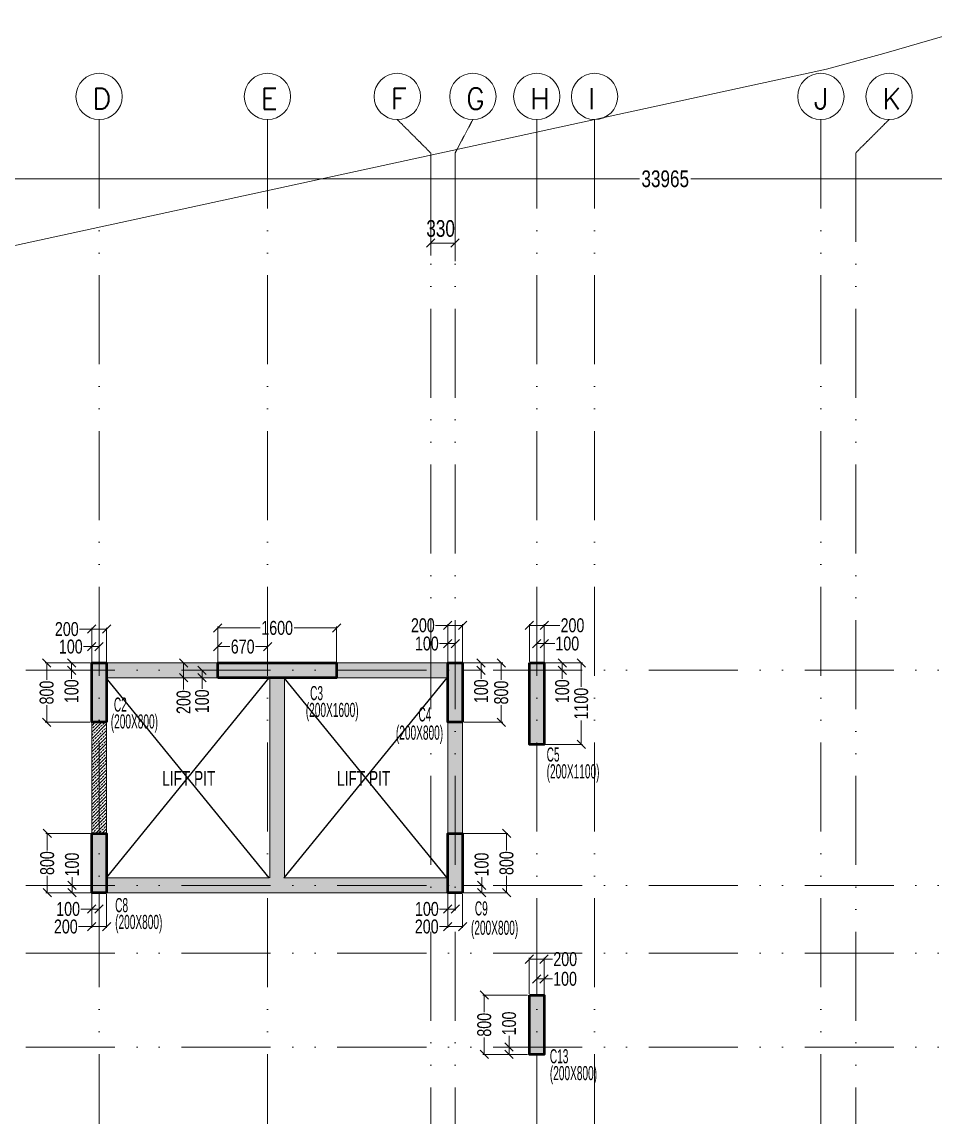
# Model space of a CAD drawing. Header units: millimetres. Extents: x 359 to 43503, y 1365 to 61403.
# Drawn here: x 9149 to 21459, y 43944 to 58712 of the extents above; entities that cross this region are included whole.
import ezdxf

# ---------------------------------------------------------------- set-up
doc = ezdxf.new("R2010")
doc.units = ezdxf.units.MM
doc.linetypes.add('ACAD_ISO04W100', pattern=[30, 24, -3, 0, -3])
doc.linetypes.add('ACAD_ISO12W100', pattern=[21, 12, -3, 0, -3, 0, -3])
for name, color, linetype, lineweight in [('-STR-RC WALL', 4, 'Continuous', 20), ('A-ANNO-DIMS', 8, 'Continuous', 15), ('A-ANNO-GRID-LINE', 9, 'ACAD_ISO04W100', 20), ('A-ANNO-GRID-TEXT', 2, 'Continuous', 15), ('A-CLMN', 5, 'Continuous', 50), ('A-CONC-PATT', 253, 'Continuous', 0), ('ESGridAnnotations', 181, 'Continuous', 20), ('S - COL HATCH', 9, 'Continuous', 5), ('S - GRID TXT', 4, 'Continuous', 13), ('S-COLS-IDEN', 4, 'Continuous', 9), ('STR-COL-DIM', 8, 'Continuous', 18)]:
    doc.layers.add(name, color=color, linetype=linetype, lineweight=lineweight)
doc.layers.add('TEXT', color=7, linetype='Continuous')
doc.styles.add('ROMANS', font='romans.shx')
doc.styles.add('SD', font='ARIALNB.TTF')
doc.styles.add('SOBHA', font='swisscl.ttf')
doc.styles.add('Swis721 LtCn BT', font='swisscl.ttf', dxfattribs={"width": 0.7, "height": 250})
doc.dimstyles.new('S-75', dxfattribs={"dimscale": 75, "dimtxt": 2.5, "dimasz": 1.5, "dimexe": 0.25, "dimexo": 0.25, "dimgap": 0.1, "dimtad": 0, "dimdec": 0, "dimzin": 0, "dimdsep": 46, "dimtxsty": 'SOBHA', "dimblk": 'OBLIQUE', "dimcen": 0.09, "dimclrd": 9, "dimclre": 9, "dimclrt": 6, "dimadec": 5, "dimazin": 0, "dimtfac": 1, "dimtdec": 0, "dimtmove": 0, "dimatfit": 3, "dimfxl": 0.18, "dimtolj": 1, "dimtzin": 0, "dimlwd": -1, "dimlwe": -1, "dimarcsym": 0})
pattern_1 = [(45, (400465.8, 1809793.997), (-44.1941738, 44.1941738), []), (45, (400509.926, 1809793.997), (-44.1941738, 44.1941738), [30, -12.5])]

# ---------------------------------------------------------------- blocks, each defined once
blk = doc.blocks.new('A$Ca94b9103')
at = {"layer": 'A-CONC-PATT'}
h = blk.add_hatch(color=256, dxfattribs=at)
h.dxf.hatch_style = 1
h.paths.add_polyline_path([(5870, 38986), (6070, 38986), (6070, 39786), (5870, 39786)])
h = blk.add_hatch(color=256, dxfattribs=at)
h.dxf.hatch_style = 1
h.paths.add_polyline_path([(7570, 39786), (7570, 39586), (9170, 39586), (9170, 39786)])
h = blk.add_hatch(color=256, dxfattribs=at)
h.dxf.hatch_style = 1
h.paths.add_polyline_path([(10670, 38986), (10870, 38986), (10870, 39786), (10670, 39786)])
h = blk.add_hatch(color=256, dxfattribs=at)
h.dxf.hatch_style = 1
h.paths.add_polyline_path([(11970, 39786), (11770, 39786), (11770, 38686), (11970, 38686)])
h = blk.add_hatch(color=256, dxfattribs=at)
h.dxf.hatch_style = 1
h.paths.add_polyline_path([(5870, 36686), (6070, 36686), (6070, 37486), (5870, 37486)])
h = blk.add_hatch(color=256, dxfattribs=at)
h.dxf.hatch_style = 1
h.paths.add_polyline_path([(10670, 36686), (10870, 36686), (10870, 37486), (10670, 37486)])
h = blk.add_hatch(color=256, dxfattribs=at)
h.dxf.hatch_style = 1
h.paths.add_polyline_path([(11970, 35306), (11770, 35306), (11770, 34506), (11970, 34506)])
at = {"layer": 'A-CLMN'}
for points, elevation in [([(6070, 38986), (5870, 38986), (5870, 39786), (6070, 39786)], 0), ([(7570, 39586), (7570, 39786), (9170, 39786), (9170, 39586)], -1), ([(10870, 38986), (10670, 38986), (10670, 39786), (10870, 39786)], -1), ([(11770, 39786), (11970, 39786), (11970, 38686), (11770, 38686)], 0), ([(6070, 36686), (5870, 36686), (5870, 37486), (6070, 37486)], 0), ([(10870, 36686), (10670, 36686), (10670, 37486), (10870, 37486)], 0), ([(11770, 35306), (11970, 35306), (11970, 34506), (11770, 34506)], -1)]:
    blk.add_lwpolyline(points, close=True, dxfattribs=dict(at, elevation=elevation))
blk = doc.blocks.new('_Oblique')
at = {"color": 0, "linetype": 'ByBlock', "lineweight": -2}
blk.add_line((-0.5, -0.5), (0.5, 0.5), dxfattribs=at)
blk = doc.blocks.new('*D422')
at = {"layer": 'Defpoints', "color": 0, "transparency": 16777216}
for p in [(31040, -1589818), (30710, -1590007, 0), (31040, -1590080, -1)]:
    blk.add_point(p, dxfattribs=at)
at = {"layer": 'STR-COL-DIM', "color": 9, "transparency": 16777216}
for p, q in [((30710, -1589988), (30710, -1589800)), ((30710, -1589818), (31040, -1589818)), ((31040, -1590061), (31040, -1589800))]:
    blk.add_line(p, q, dxfattribs=at)
at = {"layer": 'STR-COL-DIM', "color": 9, "transparency": 16777216, "xscale": 112.5, "yscale": 112.5, "zscale": 112.5, "rotation": 180}
blk.add_blockref('_Oblique', (30710, -1589818), dxfattribs=at)
at = {"layer": 'STR-COL-DIM', "color": 9, "transparency": 16777216, "xscale": 112.5, "yscale": 112.5, "zscale": 112.5}
blk.add_blockref('_Oblique', (31040, -1589818), dxfattribs=at)
at = {"layer": 'STR-COL-DIM', "color": 6, "transparency": 16777216, "insert": (30844, -1589623), "char_height": 225, "attachment_point": 5, "style": 'SOBHA'}
blk.add_mtext('\\A1;330', dxfattribs=at)
blk = doc.blocks.new('*D442')
at = {"layer": 'Defpoints', "color": 0, "transparency": 16777216}
for p in [(54435, -1588953), (20470, -1589618, 0), (54435, -1589618, 0)]:
    blk.add_point(p, dxfattribs=at)
at = {"layer": 'STR-COL-DIM', "color": 9, "transparency": 16777216}
for p, q in [((20470, -1589600), (20470, -1588934)), ((20470, -1588953), (33527, -1588953)), ((54435, -1588953), (34216, -1588953)), ((54435, -1589600), (54435, -1588934))]:
    blk.add_line(p, q, dxfattribs=at)
at = {"layer": 'STR-COL-DIM', "color": 9, "transparency": 16777216, "xscale": 112.5, "yscale": 112.5, "zscale": 112.5, "rotation": 180}
blk.add_blockref('_Oblique', (20470, -1588953), dxfattribs=at)
at = {"layer": 'STR-COL-DIM', "color": 9, "transparency": 16777216, "xscale": 112.5, "yscale": 112.5, "zscale": 112.5}
blk.add_blockref('_Oblique', (54435, -1588953), dxfattribs=at)
at = {"layer": 'STR-COL-DIM', "color": 6, "transparency": 16777216, "insert": (33872, -1588953), "char_height": 225, "attachment_point": 5, "style": 'SOBHA'}
blk.add_mtext('\\A1;33965', dxfattribs=at)
blk = doc.blocks.new('*D782')
at = {"layer": 'Defpoints', "color": 0, "transparency": 16777216}
for p in [(10290, 50524), (10090, 50069, 0), (10290, 50069, 0)]:
    blk.add_point(p, dxfattribs=at)
at = {"layer": 'STR-COL-DIM', "color": 9, "transparency": 16777216}
for p, q in [((10090, 50524), (9926, 50524)), ((10090, 50087), (10090, 50543)), ((10290, 50524), (10090, 50524)), ((10290, 50087), (10290, 50543))]:
    blk.add_line(p, q, dxfattribs=at)
at = {"layer": 'STR-COL-DIM', "color": 9, "transparency": 16777216, "xscale": 112.5, "yscale": 112.5, "zscale": 112.5, "rotation": 180}
blk.add_blockref('_Oblique', (10090, 50524), dxfattribs=at)
at = {"layer": 'STR-COL-DIM', "color": 9, "transparency": 16777216, "xscale": 112.5, "yscale": 112.5, "zscale": 112.5}
blk.add_blockref('_Oblique', (10290, 50524), dxfattribs=at)
at = {"layer": 'STR-COL-DIM', "color": 6, "transparency": 16777216, "insert": (9754, 50524), "char_height": 187.5, "attachment_point": 5, "style": 'SOBHA'}
blk.add_mtext('\\A1;200', dxfattribs=at)
blk = doc.blocks.new('*D783')
at = {"layer": 'Defpoints', "color": 0, "transparency": 16777216}
for p in [(10090, 50288), (10090, 50069, 0), (10190, 50069, 0)]:
    blk.add_point(p, dxfattribs=at)
at = {"layer": 'STR-COL-DIM', "color": 9, "transparency": 16777216}
for p, q in [((10090, 50288), (9977, 50288)), ((10090, 50087), (10090, 50306)), ((10190, 50288), (10090, 50288)), ((10190, 50087), (10190, 50306))]:
    blk.add_line(p, q, dxfattribs=at)
at = {"layer": 'STR-COL-DIM', "color": 9, "transparency": 16777216, "xscale": 112.5, "yscale": 112.5, "zscale": 112.5, "rotation": 180}
blk.add_blockref('_Oblique', (10090, 50288), dxfattribs=at)
at = {"layer": 'STR-COL-DIM', "color": 9, "transparency": 16777216, "xscale": 112.5, "yscale": 112.5, "zscale": 112.5}
blk.add_blockref('_Oblique', (10190, 50288), dxfattribs=at)
at = {"layer": 'STR-COL-DIM', "color": 6, "transparency": 16777216, "insert": (9808, 50288), "char_height": 187.5, "attachment_point": 5, "style": 'SOBHA'}
blk.add_mtext('\\A1;100', dxfattribs=at)
blk = doc.blocks.new('*D784')
at = {"layer": 'Defpoints', "color": 0, "transparency": 16777216}
for p in [(10083, 50069, 0), (9818, 49969), (10083, 49969, 0)]:
    blk.add_point(p, dxfattribs=at)
at = {"layer": 'STR-COL-DIM', "color": 9, "transparency": 16777216}
for p, q in [((10064, 50069), (9799, 50069)), ((9818, 50069), (9818, 49969)), ((10064, 49969), (9799, 49969)), ((9818, 49969), (9818, 49856))]:
    blk.add_line(p, q, dxfattribs=at)
at = {"layer": 'STR-COL-DIM', "color": 9, "transparency": 16777216, "xscale": 112.5, "yscale": 112.5, "zscale": 112.5}
for p, rotation in [((9818, 50069), 90), ((9818, 49969), 270)]:
    blk.add_blockref('_Oblique', p, dxfattribs=dict(at, rotation=rotation))
at = {"layer": 'STR-COL-DIM', "color": 6, "transparency": 16777216, "insert": (9818, 49687), "char_height": 187.5, "attachment_point": 5, "rotation": 90, "style": 'SOBHA'}
blk.add_mtext('\\A1;100', dxfattribs=at)
blk = doc.blocks.new('*D785')
at = {"layer": 'Defpoints', "color": 0, "transparency": 16777216}
for p in [(9483, 50069), (10090, 50069, 0), (10083, 49269, 0)]:
    blk.add_point(p, dxfattribs=at)
at = {"layer": 'STR-COL-DIM', "color": 9, "transparency": 16777216}
for p, q in [((10071, 50069), (9464, 50069)), ((9483, 50069), (9483, 49840)), ((9483, 49269), (9483, 49497)), ((10064, 49269), (9464, 49269))]:
    blk.add_line(p, q, dxfattribs=at)
at = {"layer": 'STR-COL-DIM', "color": 9, "transparency": 16777216, "xscale": 112.5, "yscale": 112.5, "zscale": 112.5}
for p, rotation in [((9483, 50069), 90), ((9483, 49269), 270)]:
    blk.add_blockref('_Oblique', p, dxfattribs=dict(at, rotation=rotation))
at = {"layer": 'STR-COL-DIM', "color": 6, "transparency": 16777216, "insert": (9483, 49669), "char_height": 187.5, "attachment_point": 5, "rotation": 90, "style": 'SOBHA'}
blk.add_mtext('\\A1;800', dxfattribs=at)
blk = doc.blocks.new('*D786')
at = {"layer": 'Defpoints', "color": 0, "transparency": 16777216}
for p in [(12460, 50288), (11790, 50069, 0), (12460, 50069, 1)]:
    blk.add_point(p, dxfattribs=at)
at = {"layer": 'STR-COL-DIM', "color": 9, "transparency": 16777216}
for p, q in [((11790, 50087), (11790, 50306)), ((11790, 50288), (11953, 50288)), ((12460, 50288), (12297, 50288)), ((12460, 50087), (12460, 50306))]:
    blk.add_line(p, q, dxfattribs=at)
at = {"layer": 'STR-COL-DIM', "color": 9, "transparency": 16777216, "xscale": 112.5, "yscale": 112.5, "zscale": 112.5, "rotation": 180}
blk.add_blockref('_Oblique', (11790, 50288), dxfattribs=at)
at = {"layer": 'STR-COL-DIM', "color": 9, "transparency": 16777216, "xscale": 112.5, "yscale": 112.5, "zscale": 112.5}
blk.add_blockref('_Oblique', (12460, 50288), dxfattribs=at)
at = {"layer": 'STR-COL-DIM', "color": 6, "transparency": 16777216, "insert": (12125, 50288), "char_height": 187.5, "attachment_point": 5, "style": 'SOBHA'}
blk.add_mtext('\\A1;670', dxfattribs=at)
blk = doc.blocks.new('*D787')
at = {"layer": 'Defpoints', "color": 0, "transparency": 16777216}
for p in [(13390, 50540), (11790, 50069, 0), (13390, 50069, 0)]:
    blk.add_point(p, dxfattribs=at)
at = {"layer": 'STR-COL-DIM', "color": 9, "transparency": 16777216}
for p, q in [((11790, 50087), (11790, 50559)), ((11790, 50540), (12362, 50540)), ((13390, 50540), (12818, 50540)), ((13390, 50087), (13390, 50559))]:
    blk.add_line(p, q, dxfattribs=at)
at = {"layer": 'STR-COL-DIM', "color": 9, "transparency": 16777216, "xscale": 112.5, "yscale": 112.5, "zscale": 112.5, "rotation": 180}
blk.add_blockref('_Oblique', (11790, 50540), dxfattribs=at)
at = {"layer": 'STR-COL-DIM', "color": 9, "transparency": 16777216, "xscale": 112.5, "yscale": 112.5, "zscale": 112.5}
blk.add_blockref('_Oblique', (13390, 50540), dxfattribs=at)
at = {"layer": 'STR-COL-DIM', "color": 6, "transparency": 16777216, "insert": (12590, 50540), "char_height": 187.5, "attachment_point": 5, "style": 'SOBHA'}
blk.add_mtext('\\A1;1600', dxfattribs=at)
blk = doc.blocks.new('*D788')
at = {"layer": 'Defpoints', "color": 0, "transparency": 16777216}
for p in [(11578, 49969), (11797, 49969, 0), (11790, 49869, 0)]:
    blk.add_point(p, dxfattribs=at)
at = {"layer": 'STR-COL-DIM', "color": 9, "transparency": 16777216}
for p, q in [((11778, 49969), (11560, 49969)), ((11578, 49969), (11578, 49869)), ((11771, 49869), (11560, 49869)), ((11578, 49869), (11578, 49720))]:
    blk.add_line(p, q, dxfattribs=at)
at = {"layer": 'STR-COL-DIM', "color": 9, "transparency": 16777216, "xscale": 112.5, "yscale": 112.5, "zscale": 112.5}
for p, rotation in [((11578, 49969), 90), ((11578, 49869), 270)]:
    blk.add_blockref('_Oblique', p, dxfattribs=dict(at, rotation=rotation))
at = {"layer": 'STR-COL-DIM', "color": 6, "transparency": 16777216, "insert": (11578, 49551), "char_height": 187.5, "attachment_point": 5, "rotation": 90, "style": 'SOBHA'}
blk.add_mtext('\\A1;100', dxfattribs=at)
blk = doc.blocks.new('*D789')
at = {"layer": 'Defpoints', "color": 0, "transparency": 16777216}
for p in [(11329, 50069), (11790, 50069, 0), (11790, 49869, 0)]:
    blk.add_point(p, dxfattribs=at)
at = {"layer": 'STR-COL-DIM', "color": 9, "transparency": 16777216}
for p, q in [((11771, 50069), (11310, 50069)), ((11329, 50069), (11329, 49869)), ((11771, 49869), (11310, 49869)), ((11329, 49869), (11329, 49712))]:
    blk.add_line(p, q, dxfattribs=at)
at = {"layer": 'STR-COL-DIM', "color": 9, "transparency": 16777216, "xscale": 112.5, "yscale": 112.5, "zscale": 112.5}
for p, rotation in [((11329, 50069), 90), ((11329, 49869), 270)]:
    blk.add_blockref('_Oblique', p, dxfattribs=dict(at, rotation=rotation))
at = {"layer": 'STR-COL-DIM', "color": 6, "transparency": 16777216, "insert": (11329, 49540), "char_height": 187.5, "attachment_point": 5, "rotation": 90, "style": 'SOBHA'}
blk.add_mtext('\\A1;200', dxfattribs=at)
blk = doc.blocks.new('*D790')
at = {"layer": 'Defpoints', "color": 0, "transparency": 16777216}
for p in [(14890, 50329), (14890, 50069, 0), (14990, 50069, 0)]:
    blk.add_point(p, dxfattribs=at)
at = {"layer": 'STR-COL-DIM', "color": 9, "transparency": 16777216}
for p, q in [((14890, 50329), (14777, 50329)), ((14890, 50087), (14890, 50348)), ((14990, 50329), (14890, 50329)), ((14990, 50087), (14990, 50348))]:
    blk.add_line(p, q, dxfattribs=at)
at = {"layer": 'STR-COL-DIM', "color": 9, "transparency": 16777216, "xscale": 112.5, "yscale": 112.5, "zscale": 112.5, "rotation": 180}
blk.add_blockref('_Oblique', (14890, 50329), dxfattribs=at)
at = {"layer": 'STR-COL-DIM', "color": 9, "transparency": 16777216, "xscale": 112.5, "yscale": 112.5, "zscale": 112.5}
blk.add_blockref('_Oblique', (14990, 50329), dxfattribs=at)
at = {"layer": 'STR-COL-DIM', "color": 6, "transparency": 16777216, "insert": (14608, 50329), "char_height": 187.5, "attachment_point": 5, "style": 'SOBHA'}
blk.add_mtext('\\A1;100', dxfattribs=at)
blk = doc.blocks.new('*D791')
at = {"layer": 'Defpoints', "color": 0, "transparency": 16777216}
for p in [(15090, 50575), (14890, 50069, 0), (15090, 50069, 0)]:
    blk.add_point(p, dxfattribs=at)
at = {"layer": 'STR-COL-DIM', "color": 9, "transparency": 16777216}
for p, q in [((14890, 50575), (14725, 50575)), ((14890, 50087), (14890, 50593)), ((15090, 50575), (14890, 50575)), ((15090, 50087), (15090, 50593))]:
    blk.add_line(p, q, dxfattribs=at)
at = {"layer": 'STR-COL-DIM', "color": 9, "transparency": 16777216, "xscale": 112.5, "yscale": 112.5, "zscale": 112.5, "rotation": 180}
blk.add_blockref('_Oblique', (14890, 50575), dxfattribs=at)
at = {"layer": 'STR-COL-DIM', "color": 9, "transparency": 16777216, "xscale": 112.5, "yscale": 112.5, "zscale": 112.5}
blk.add_blockref('_Oblique', (15090, 50575), dxfattribs=at)
at = {"layer": 'STR-COL-DIM', "color": 6, "transparency": 16777216, "insert": (14554, 50575), "char_height": 187.5, "attachment_point": 5, "style": 'SOBHA'}
blk.add_mtext('\\A1;200', dxfattribs=at)
blk = doc.blocks.new('*D792')
at = {"layer": 'Defpoints', "color": 0, "transparency": 16777216}
for p in [(15089, 50069), (15089, 49969, 0), (15340, 49969)]:
    blk.add_point(p, dxfattribs=at)
at = {"layer": 'STR-COL-DIM', "color": 9, "transparency": 16777216}
for p, q in [((15108, 50069), (15359, 50069)), ((15340, 50069), (15340, 49969)), ((15108, 49969), (15359, 49969)), ((15340, 49969), (15340, 49856))]:
    blk.add_line(p, q, dxfattribs=at)
at = {"layer": 'STR-COL-DIM', "color": 9, "transparency": 16777216, "xscale": 112.5, "yscale": 112.5, "zscale": 112.5}
for p, rotation in [((15340, 50069), 90), ((15340, 49969), 270)]:
    blk.add_blockref('_Oblique', p, dxfattribs=dict(at, rotation=rotation))
at = {"layer": 'STR-COL-DIM', "color": 6, "transparency": 16777216, "insert": (15340, 49687), "char_height": 187.5, "attachment_point": 5, "rotation": 90, "style": 'SOBHA'}
blk.add_mtext('\\A1;100', dxfattribs=at)
blk = doc.blocks.new('*D793')
at = {"layer": 'Defpoints', "color": 0, "transparency": 16777216}
for p in [(15089, 50069, 0), (15611, 50069), (15090, 49269, 0)]:
    blk.add_point(p, dxfattribs=at)
at = {"layer": 'STR-COL-DIM', "color": 9, "transparency": 16777216}
for p, q in [((15108, 50069), (15630, 50069)), ((15611, 50069), (15611, 49840)), ((15611, 49269), (15611, 49497)), ((15109, 49269), (15630, 49269))]:
    blk.add_line(p, q, dxfattribs=at)
at = {"layer": 'STR-COL-DIM', "color": 9, "transparency": 16777216, "xscale": 112.5, "yscale": 112.5, "zscale": 112.5}
for p, rotation in [((15611, 50069), 90), ((15611, 49269), 270)]:
    blk.add_blockref('_Oblique', p, dxfattribs=dict(at, rotation=rotation))
at = {"layer": 'STR-COL-DIM', "color": 6, "transparency": 16777216, "insert": (15611, 49669), "char_height": 187.5, "attachment_point": 5, "rotation": 90, "style": 'SOBHA'}
blk.add_mtext('\\A1;800', dxfattribs=at)
blk = doc.blocks.new('*D794')
at = {"layer": 'Defpoints', "color": 0, "transparency": 16777216}
for p in [(16190, 50329), (16090, 50092, 0), (16190, 50069, 0)]:
    blk.add_point(p, dxfattribs=at)
at = {"layer": 'STR-COL-DIM', "color": 9, "transparency": 16777216}
for p, q in [((16090, 50111), (16090, 50348)), ((16090, 50329), (16190, 50329)), ((16190, 50087), (16190, 50348)), ((16190, 50329), (16332, 50329))]:
    blk.add_line(p, q, dxfattribs=at)
at = {"layer": 'STR-COL-DIM', "color": 9, "transparency": 16777216, "xscale": 112.5, "yscale": 112.5, "zscale": 112.5, "rotation": 180}
blk.add_blockref('_Oblique', (16090, 50329), dxfattribs=at)
at = {"layer": 'STR-COL-DIM', "color": 9, "transparency": 16777216, "xscale": 112.5, "yscale": 112.5, "zscale": 112.5}
blk.add_blockref('_Oblique', (16190, 50329), dxfattribs=at)
at = {"layer": 'STR-COL-DIM', "color": 6, "transparency": 16777216, "insert": (16501, 50329), "char_height": 187.5, "attachment_point": 5, "style": 'SOBHA'}
blk.add_mtext('\\A1;100', dxfattribs=at)
blk = doc.blocks.new('*D795')
at = {"layer": 'Defpoints', "color": 0, "transparency": 16777216}
for p in [(16190, 50575), (15990, 50069, 0), (16190, 50069, 0)]:
    blk.add_point(p, dxfattribs=at)
at = {"layer": 'STR-COL-DIM', "color": 9, "transparency": 16777216}
for p, q in [((15990, 50087), (15990, 50593)), ((15990, 50575), (16190, 50575)), ((16190, 50087), (16190, 50593)), ((16190, 50575), (16400, 50575))]:
    blk.add_line(p, q, dxfattribs=at)
at = {"layer": 'STR-COL-DIM', "color": 9, "transparency": 16777216, "xscale": 112.5, "yscale": 112.5, "zscale": 112.5, "rotation": 180}
blk.add_blockref('_Oblique', (15990, 50575), dxfattribs=at)
at = {"layer": 'STR-COL-DIM', "color": 9, "transparency": 16777216, "xscale": 112.5, "yscale": 112.5, "zscale": 112.5}
blk.add_blockref('_Oblique', (16190, 50575), dxfattribs=at)
at = {"layer": 'STR-COL-DIM', "color": 6, "transparency": 16777216, "insert": (16571, 50575), "char_height": 187.5, "attachment_point": 5, "style": 'SOBHA'}
blk.add_mtext('\\A1;200', dxfattribs=at)
blk = doc.blocks.new('*D796')
at = {"layer": 'Defpoints', "color": 0, "transparency": 16777216}
for p in [(16182, 50069), (16182, 49969, 0), (16433, 49969)]:
    blk.add_point(p, dxfattribs=at)
at = {"layer": 'STR-COL-DIM', "color": 9, "transparency": 16777216}
for p, q in [((16201, 50069), (16452, 50069)), ((16433, 50069), (16433, 49969)), ((16201, 49969), (16452, 49969)), ((16433, 49969), (16433, 49856))]:
    blk.add_line(p, q, dxfattribs=at)
at = {"layer": 'STR-COL-DIM', "color": 9, "transparency": 16777216, "xscale": 112.5, "yscale": 112.5, "zscale": 112.5}
for p, rotation in [((16433, 50069), 90), ((16433, 49969), 270)]:
    blk.add_blockref('_Oblique', p, dxfattribs=dict(at, rotation=rotation))
at = {"layer": 'STR-COL-DIM', "color": 6, "transparency": 16777216, "insert": (16433, 49687), "char_height": 187.5, "attachment_point": 5, "rotation": 90, "style": 'SOBHA'}
blk.add_mtext('\\A1;100', dxfattribs=at)
blk = doc.blocks.new('*D797')
at = {"layer": 'Defpoints', "color": 0, "transparency": 16777216}
for p in [(16182, 50069), (16182, 48969, 0), (16689, 48969)]:
    blk.add_point(p, dxfattribs=at)
at = {"layer": 'STR-COL-DIM', "color": 9, "transparency": 16777216}
for p, q in [((16201, 50069), (16708, 50069)), ((16689, 50069), (16689, 49747)), ((16689, 48969), (16689, 49291)), ((16201, 48969), (16708, 48969))]:
    blk.add_line(p, q, dxfattribs=at)
at = {"layer": 'STR-COL-DIM', "color": 9, "transparency": 16777216, "xscale": 112.5, "yscale": 112.5, "zscale": 112.5}
for p, rotation in [((16689, 50069), 90), ((16689, 48969), 270)]:
    blk.add_blockref('_Oblique', p, dxfattribs=dict(at, rotation=rotation))
at = {"layer": 'STR-COL-DIM', "color": 6, "transparency": 16777216, "insert": (16689, 49519), "char_height": 187.5, "attachment_point": 5, "rotation": 90, "style": 'SOBHA'}
blk.add_mtext('\\A1;1100', dxfattribs=at)
blk = doc.blocks.new('*D806')
at = {"layer": 'Defpoints', "color": 0, "transparency": 16777216}
for p in [(10090, 46969, 0), (10290, 46969, 0), (10290, 46513)]:
    blk.add_point(p, dxfattribs=at)
at = {"layer": 'STR-COL-DIM', "color": 9, "transparency": 16777216}
for p, q in [((10090, 46950), (10090, 46495)), ((10290, 46950), (10290, 46495)), ((10090, 46513), (9913, 46513)), ((10290, 46513), (10090, 46513))]:
    blk.add_line(p, q, dxfattribs=at)
at = {"layer": 'STR-COL-DIM', "color": 9, "transparency": 16777216, "xscale": 112.5, "yscale": 112.5, "zscale": 112.5, "rotation": 180}
blk.add_blockref('_Oblique', (10090, 46513), dxfattribs=at)
at = {"layer": 'STR-COL-DIM', "color": 9, "transparency": 16777216, "xscale": 112.5, "yscale": 112.5, "zscale": 112.5}
blk.add_blockref('_Oblique', (10290, 46513), dxfattribs=at)
at = {"layer": 'STR-COL-DIM', "color": 6, "transparency": 16777216, "insert": (9741, 46513), "char_height": 187.5, "attachment_point": 5, "style": 'SOBHA'}
blk.add_mtext('\\A1;200', dxfattribs=at)
blk = doc.blocks.new('*D807')
at = {"layer": 'Defpoints', "color": 0, "transparency": 16777216}
for p in [(10090, 46969), (10190, 46969), (10090, 46750)]:
    blk.add_point(p, dxfattribs=at)
at = {"layer": 'STR-COL-DIM', "color": 9, "transparency": 16777216}
for p, q in [((10090, 46950), (10090, 46731)), ((10190, 46950), (10190, 46731)), ((10090, 46750), (9941, 46750)), ((10190, 46750), (10090, 46750))]:
    blk.add_line(p, q, dxfattribs=at)
at = {"layer": 'STR-COL-DIM', "color": 9, "transparency": 16777216, "xscale": 112.5, "yscale": 112.5, "zscale": 112.5, "rotation": 180}
blk.add_blockref('_Oblique', (10090, 46750), dxfattribs=at)
at = {"layer": 'STR-COL-DIM', "color": 9, "transparency": 16777216, "xscale": 112.5, "yscale": 112.5, "zscale": 112.5}
blk.add_blockref('_Oblique', (10190, 46750), dxfattribs=at)
at = {"layer": 'STR-COL-DIM', "color": 6, "transparency": 16777216, "insert": (9772, 46750), "char_height": 187.5, "attachment_point": 5, "style": 'SOBHA'}
blk.add_mtext('\\A1;100', dxfattribs=at)
blk = doc.blocks.new('*D808')
at = {"layer": 'Defpoints', "color": 0, "transparency": 16777216}
for p in [(9825, 47069), (10090, 47069, 0), (10090, 46969, 0)]:
    blk.add_point(p, dxfattribs=at)
at = {"layer": 'STR-COL-DIM', "color": 9, "transparency": 16777216}
for p, q in [((9825, 47069), (9825, 47181)), ((10071, 47069), (9806, 47069)), ((10071, 46969), (9806, 46969)), ((9825, 46969), (9825, 47069))]:
    blk.add_line(p, q, dxfattribs=at)
at = {"layer": 'STR-COL-DIM', "color": 9, "transparency": 16777216, "xscale": 112.5, "yscale": 112.5, "zscale": 112.5}
for p, rotation in [((9825, 47069), 90), ((9825, 46969), 270)]:
    blk.add_blockref('_Oblique', p, dxfattribs=dict(at, rotation=rotation))
at = {"layer": 'STR-COL-DIM', "color": 6, "transparency": 16777216, "insert": (9825, 47350), "char_height": 187.5, "attachment_point": 5, "rotation": 90, "style": 'SOBHA'}
blk.add_mtext('\\A1;100', dxfattribs=at)
blk = doc.blocks.new('*D809')
at = {"layer": 'Defpoints', "color": 0, "transparency": 16777216}
for p in [(10090, 47769, 0), (9490, 46969), (10090, 46969)]:
    blk.add_point(p, dxfattribs=at)
at = {"layer": 'STR-COL-DIM', "color": 9, "transparency": 16777216}
for p, q in [((10071, 47769), (9471, 47769)), ((9490, 47769), (9490, 47540)), ((9490, 46969), (9490, 47197)), ((10071, 46969), (9471, 46969))]:
    blk.add_line(p, q, dxfattribs=at)
at = {"layer": 'STR-COL-DIM', "color": 9, "transparency": 16777216, "xscale": 112.5, "yscale": 112.5, "zscale": 112.5}
for p, rotation in [((9490, 47769), 90), ((9490, 46969), 270)]:
    blk.add_blockref('_Oblique', p, dxfattribs=dict(at, rotation=rotation))
at = {"layer": 'STR-COL-DIM', "color": 6, "transparency": 16777216, "insert": (9490, 47369), "char_height": 187.5, "attachment_point": 5, "rotation": 90, "style": 'SOBHA'}
blk.add_mtext('\\A1;800', dxfattribs=at)
blk = doc.blocks.new('*D810')
at = {"layer": 'Defpoints', "color": 0, "transparency": 16777216}
for p in [(14890, 46969, 0), (15090, 46969, 0), (14890, 46513)]:
    blk.add_point(p, dxfattribs=at)
at = {"layer": 'STR-COL-DIM', "color": 9, "transparency": 16777216}
for p, q in [((14890, 46950), (14890, 46495)), ((15090, 46950), (15090, 46495)), ((14890, 46513), (14777, 46513)), ((15090, 46513), (14890, 46513))]:
    blk.add_line(p, q, dxfattribs=at)
at = {"layer": 'STR-COL-DIM', "color": 9, "transparency": 16777216, "xscale": 112.5, "yscale": 112.5, "zscale": 112.5, "rotation": 180}
blk.add_blockref('_Oblique', (14890, 46513), dxfattribs=at)
at = {"layer": 'STR-COL-DIM', "color": 9, "transparency": 16777216, "xscale": 112.5, "yscale": 112.5, "zscale": 112.5}
blk.add_blockref('_Oblique', (15090, 46513), dxfattribs=at)
at = {"layer": 'STR-COL-DIM', "color": 6, "transparency": 16777216, "insert": (14606, 46513), "char_height": 187.5, "attachment_point": 5, "style": 'SOBHA'}
blk.add_mtext('\\A1;200', dxfattribs=at)
blk = doc.blocks.new('*D811')
at = {"layer": 'Defpoints', "color": 0, "transparency": 16777216}
for p in [(14890, 46969, 1), (14990, 46969, 1), (14890, 46750)]:
    blk.add_point(p, dxfattribs=at)
at = {"layer": 'STR-COL-DIM', "color": 9, "transparency": 16777216}
for p, q in [((14890, 46950), (14890, 46731)), ((14990, 46950), (14990, 46731)), ((14890, 46750), (14777, 46750)), ((14990, 46750), (14890, 46750))]:
    blk.add_line(p, q, dxfattribs=at)
at = {"layer": 'STR-COL-DIM', "color": 9, "transparency": 16777216, "xscale": 112.5, "yscale": 112.5, "zscale": 112.5, "rotation": 180}
blk.add_blockref('_Oblique', (14890, 46750), dxfattribs=at)
at = {"layer": 'STR-COL-DIM', "color": 9, "transparency": 16777216, "xscale": 112.5, "yscale": 112.5, "zscale": 112.5}
blk.add_blockref('_Oblique', (14990, 46750), dxfattribs=at)
at = {"layer": 'STR-COL-DIM', "color": 6, "transparency": 16777216, "insert": (14608, 46750), "char_height": 187.5, "attachment_point": 5, "style": 'SOBHA'}
blk.add_mtext('\\A1;100', dxfattribs=at)
blk = doc.blocks.new('*D812')
at = {"layer": 'Defpoints', "color": 0, "transparency": 16777216}
for p in [(15082, 47069, 0), (15082, 46969, 0), (15347, 47069)]:
    blk.add_point(p, dxfattribs=at)
at = {"layer": 'STR-COL-DIM', "color": 9, "transparency": 16777216}
for p, q in [((15347, 47069), (15347, 47181)), ((15101, 47069), (15366, 47069)), ((15101, 46969), (15366, 46969)), ((15347, 46969), (15347, 47069))]:
    blk.add_line(p, q, dxfattribs=at)
at = {"layer": 'STR-COL-DIM', "color": 9, "transparency": 16777216, "xscale": 112.5, "yscale": 112.5, "zscale": 112.5}
for p, rotation in [((15347, 47069), 90), ((15347, 46969), 270)]:
    blk.add_blockref('_Oblique', p, dxfattribs=dict(at, rotation=rotation))
at = {"layer": 'STR-COL-DIM', "color": 6, "transparency": 16777216, "insert": (15347, 47350), "char_height": 187.5, "attachment_point": 5, "rotation": 90, "style": 'SOBHA'}
blk.add_mtext('\\A1;100', dxfattribs=at)
blk = doc.blocks.new('*D813')
at = {"layer": 'Defpoints', "color": 0, "transparency": 16777216}
for p in [(15082, 47769, 0), (15082, 46969), (15682, 46969)]:
    blk.add_point(p, dxfattribs=at)
at = {"layer": 'STR-COL-DIM', "color": 9, "transparency": 16777216}
for p, q in [((15101, 47769), (15701, 47769)), ((15682, 47769), (15682, 47540)), ((15682, 46969), (15682, 47197)), ((15101, 46969), (15701, 46969))]:
    blk.add_line(p, q, dxfattribs=at)
at = {"layer": 'STR-COL-DIM', "color": 9, "transparency": 16777216, "xscale": 112.5, "yscale": 112.5, "zscale": 112.5}
for p, rotation in [((15682, 47769), 90), ((15682, 46969), 270)]:
    blk.add_blockref('_Oblique', p, dxfattribs=dict(at, rotation=rotation))
at = {"layer": 'STR-COL-DIM', "color": 6, "transparency": 16777216, "insert": (15682, 47369), "char_height": 187.5, "attachment_point": 5, "rotation": 90, "style": 'SOBHA'}
blk.add_mtext('\\A1;800', dxfattribs=at)
blk = doc.blocks.new('*D826')
at = {"layer": 'Defpoints', "color": 0, "transparency": 16777216}
for p in [(16189, 46074), (15989, 45589, 1), (16189, 45589, 1)]:
    blk.add_point(p, dxfattribs=at)
at = {"layer": 'STR-COL-DIM', "color": 9, "transparency": 16777216}
for p, q in [((15989, 45607), (15989, 46093)), ((16189, 45607), (16189, 46093)), ((15989, 46074), (16189, 46074)), ((16189, 46074), (16302, 46074))]:
    blk.add_line(p, q, dxfattribs=at)
at = {"layer": 'STR-COL-DIM', "color": 9, "transparency": 16777216, "xscale": 112.5, "yscale": 112.5, "zscale": 112.5, "rotation": 180}
blk.add_blockref('_Oblique', (15989, 46074), dxfattribs=at)
at = {"layer": 'STR-COL-DIM', "color": 9, "transparency": 16777216, "xscale": 112.5, "yscale": 112.5, "zscale": 112.5}
blk.add_blockref('_Oblique', (16189, 46074), dxfattribs=at)
at = {"layer": 'STR-COL-DIM', "color": 6, "transparency": 16777216, "insert": (16473, 46074), "char_height": 187.5, "attachment_point": 5, "style": 'SOBHA'}
blk.add_mtext('\\A1;200', dxfattribs=at)
blk = doc.blocks.new('*D827')
at = {"layer": 'Defpoints', "color": 0, "transparency": 16777216}
for p in [(16189, 45808), (16090, 45589, 1), (16189, 45589, 1)]:
    blk.add_point(p, dxfattribs=at)
at = {"layer": 'STR-COL-DIM', "color": 9, "transparency": 16777216}
for p, q in [((16090, 45607), (16090, 45826)), ((16090, 45808), (16189, 45808)), ((16189, 45607), (16189, 45826)), ((16189, 45808), (16302, 45808))]:
    blk.add_line(p, q, dxfattribs=at)
at = {"layer": 'STR-COL-DIM', "color": 9, "transparency": 16777216, "xscale": 112.5, "yscale": 112.5, "zscale": 112.5, "rotation": 180}
blk.add_blockref('_Oblique', (16090, 45808), dxfattribs=at)
at = {"layer": 'STR-COL-DIM', "color": 9, "transparency": 16777216, "xscale": 112.5, "yscale": 112.5, "zscale": 112.5}
blk.add_blockref('_Oblique', (16189, 45808), dxfattribs=at)
at = {"layer": 'STR-COL-DIM', "color": 6, "transparency": 16777216, "insert": (16471, 45808), "char_height": 187.5, "attachment_point": 5, "style": 'SOBHA'}
blk.add_mtext('\\A1;100', dxfattribs=at)
blk = doc.blocks.new('*D828')
at = {"layer": 'Defpoints', "color": 0, "transparency": 16777216}
for p in [(15717, 44789), (15982, 44889, 0), (15982, 44789, 0)]:
    blk.add_point(p, dxfattribs=at)
at = {"layer": 'STR-COL-DIM', "color": 9, "transparency": 16777216}
for p, q in [((15717, 44889), (15717, 45038)), ((15964, 44889), (15699, 44889)), ((15964, 44789), (15699, 44789)), ((15717, 44789), (15717, 44889))]:
    blk.add_line(p, q, dxfattribs=at)
at = {"layer": 'STR-COL-DIM', "color": 9, "transparency": 16777216, "xscale": 112.5, "yscale": 112.5, "zscale": 112.5}
for p, rotation in [((15717, 44889), 90), ((15717, 44789), 270)]:
    blk.add_blockref('_Oblique', p, dxfattribs=dict(at, rotation=rotation))
at = {"layer": 'STR-COL-DIM', "color": 6, "transparency": 16777216, "insert": (15717, 45207), "char_height": 187.5, "attachment_point": 5, "rotation": 90, "style": 'SOBHA'}
blk.add_mtext('\\A1;100', dxfattribs=at)
blk = doc.blocks.new('*D829')
at = {"layer": 'Defpoints', "color": 0, "transparency": 16777216}
for p in [(15382, 45589), (15982, 45589), (15982, 44789, 0)]:
    blk.add_point(p, dxfattribs=at)
at = {"layer": 'STR-COL-DIM', "color": 9, "transparency": 16777216}
for p, q in [((15964, 45589), (15364, 45589)), ((15382, 45589), (15382, 45360)), ((15382, 44789), (15382, 45017)), ((15964, 44789), (15364, 44789))]:
    blk.add_line(p, q, dxfattribs=at)
at = {"layer": 'STR-COL-DIM', "color": 9, "transparency": 16777216, "xscale": 112.5, "yscale": 112.5, "zscale": 112.5}
for p, rotation in [((15382, 45589), 90), ((15382, 44789), 270)]:
    blk.add_blockref('_Oblique', p, dxfattribs=dict(at, rotation=rotation))
at = {"layer": 'STR-COL-DIM', "color": 6, "transparency": 16777216, "insert": (15382, 45189), "char_height": 187.5, "attachment_point": 5, "rotation": 90, "style": 'SOBHA'}
blk.add_mtext('\\A1;800', dxfattribs=at)
blk = doc.blocks.new('A$Cacf424a8')
at = {"layer": 'S-COLS-IDEN', "char_height": 190, "attachment_point": 1, "style": 'Swis721 LtCn BT'}
for s, insert, width in [('C3', (6704, -312), 501.43), ('(200X1600)', (6646, -539), 501.43), ('(200X800)', (4017, -694, -1), 501.43), ('(200X800)', (7861, -845, 0), 501.43), ('C5', (9893, -1140, 0), 501.43), ('(200X1100)', (9893, -1367, 0), 501.43), ('C8', (4076, -3171), 501.43), ('C9', (8925, -3215, 0), 328.26), ('(200X800)', (4076, -3398), 501.43), ('(200X800)', (8873, -3476, 0), 501.43), ('(200X800)', (9936, -5436, 1), 501.43)]:
    blk.add_mtext(s, dxfattribs=dict(at, insert=insert, width=width))
at = {"layer": 'S-COLS-IDEN', "color": 3, "char_height": 190, "width": 501.43, "attachment_point": 1, "style": 'Swis721 LtCn BT'}
for s, insert in [('C2', (4059, -467, -1)), ('C4', (8165, -599, 0)), ('C13', (9936, -5209, 1))]:
    blk.add_mtext(s, dxfattribs=dict(at, insert=insert))
blk = doc.blocks.new('STRG')
at = {"layer": 'A-ANNO-DIMS', "linetype": 'ACAD_ISO12W100', "ltscale": 100}
for p, q in [((26239.9, -1588153, -0.1), (26239.9, -1637469.2, -0.1)), ((28509.9, -1588153, -0.1), (28509.9, -1637469.2, -0.1)), ((32140.1, -1588153, -0.1), (32140.1, -1637469.2, -0.1)), ((32920.1, -1588153, -0.1), (32920.1, -1637469.2, -0.1)), ((35970.1, -1588153, -0.1), (35970.1, -1637469.2, -0.1)), ((30710.1, -1588603, -0.1), (30710.1, -1637469.2, -0.1)), ((31039.8, -1588603, -0.6), (31039.8, -1637469.2, -0.6)), ((36439.7, -1588603, -0.1), (36439.7, -1637469.2, -0.1)), ((55854, -1595579.8, -0.8), (17033.9, -1595579.8, -0.8)), ((55854, -1598479.8, -0.3), (17033.9, -1598479.8, -0.3)), ((55854, -1599394.8, -0.1), (17033.9, -1599394.8, -0.1)), ((55854, -1600659.7, -0.8), (17033.9, -1600659.7, -0.8))]:
    blk.add_line(p, q, dxfattribs=at)
at = {"layer": 'A-ANNO-DIMS', "linetype": 'ACAD_ISO04W100'}
for p, q in [((30260.1, -1588153, -0.1), (30710.1, -1588603, -0.1)), ((31278.3, -1588153, -0.6), (31039.8, -1588603, -0.6)), ((36889.7, -1588153, -0.1), (36439.7, -1588603, -0.1))]:
    blk.add_line(p, q, dxfattribs=at)
at = {"layer": 'A-ANNO-GRID-TEXT'}
for centre in [(26239.9, -1587840.8, -0.1), (28509.9, -1587840.8, -0.1), (30260.1, -1587840.8, -0.1), (31278.3, -1587840.8, -0.6), (32140.1, -1587840.8, -0.1), (32920.1, -1587840.8, -0.1), (35970.1, -1587840.8, -0.1), (36889.7, -1587840.8, -0.1)]:
    blk.add_circle(centre, 312.3, dxfattribs=at)
at = {"layer": 'A-ANNO-GRID-TEXT', "style": 'ROMANS'}
for s, p in [('D', (26147.6, -1588013.6, 0.2)), ('E', (28417.6, -1588013.6, 0.2)), ('F', (30167.7, -1588013.6, 0.2)), ('G', (31185.9, -1588013.6, -0.4)), ('H', (32047.7, -1588013.6, 0.2)), ('I', (32827.7, -1588013.6, 0.2)), ('J', (35877.7, -1588013.6, 0.2)), ('K', (36797.3, -1588013.6, 0.2))]:
    blk.add_text(s, height=282.2, dxfattribs=at).set_placement(p)
at = {"layer": 'STR-COL-DIM'}
for base, p1, p2, override, picture, middle in [((54435.1, -1588953), (20469.8, -1589618.3, -0.3), (54435.1, -1589618.3, -0.4), {"dimtxt": 3, "dimtmove": 1}, '*D442', (33871.6, -1588953)), ((31039.8, -1589818.5), (30710.1, -1590007.1, -0.1), (31039.8, -1590080.1, -0.6), {"dimtxt": 3, "dimtmove": 2}, '*D422', (30843.9, -1589623))]:
    dim = blk.add_linear_dim(base=base, p1=p1, p2=p2, dimstyle='S-75', override=override, dxfattribs=at)
    dim.commit()
    dim.dimension.update_dxf_attribs({"geometry": picture, "text_midpoint": middle, "dimtype": 128})

msp = doc.modelspace()

# ---------------------------------------------------------------- hatches: boundary and pattern name
at = {"layer": 'S - COL HATCH'}
h = msp.add_hatch(dxfattribs=at)
h.set_pattern_fill('JIS_STN_2.5', color=8, scale=25)
h.set_pattern_definition(pattern_1)
h.paths.add_polyline_path([(12489.9, 49868), (12689.2, 49868), (12689, 47168.7), (12489.7, 47168.7)])
h.paths.add_polyline_path([(14889.9, 50068.7), (13389.7, 50068.7), (13389.7, 49868.7), (14889.9, 49868.7)])
h.paths.add_polyline_path([(11789.4, 49868.7), (10289.5, 49868.7), (10289.5, 50068.7), (11789.7, 50068.7)])
h = msp.add_hatch(dxfattribs=at)
h.set_pattern_fill('JIS_STN_2.5', color=8, scale=25)
h.set_pattern_definition(pattern_1)
h.paths.add_polyline_path([(10189.9, 49268.7), (10089.9, 49268.7), (10089.9, 47768.7), (10189.9, 47768.7)])
h.paths.add_polyline_path([(10289.9, 49268.7), (10189.9, 49268.7), (10189.9, 47768.7), (10289.5, 47768.7)])
h = msp.add_hatch(dxfattribs=at)
h.set_pattern_fill('JIS_STN_2.5', color=8, scale=25)
h.set_pattern_definition(pattern_1)
h.paths.add_polyline_path([(12460.5, 47168.7), (10289.9, 47168.7), (10289.9, 46968.7), (12460.5, 46968.7)])
h.paths.add_polyline_path([(14660.4, 47168.7), (12460.5, 47168.7), (12460.5, 46968.7), (14660.4, 46968.7)])
h.paths.add_polyline_path([(14882.2, 47168.7), (14660.4, 47168.7), (14660.4, 46968.7), (14882.2, 46968.7)])
h.paths.add_polyline_path([(14982.2, 49268.7), (14889.9, 49268.7), (14889.9, 47768.7), (14982.2, 47768.7)])
h.paths.add_polyline_path([(15089.9, 49268.7), (14982.2, 49268.7), (14982.2, 47768.7), (15089.9, 47768.7)])

# ---------------------------------------------------------------- linework, layer by layer
at = {"layer": '-STR-RC WALL', "color": 4, "ltscale": 50}
for p, q in [((10089.5, 47768.7, -2694.2), (10089.5, 49268.7, -2693.6)), ((10289.5, 49268.7, -2693.6), (10289.5, 47768.7, -2694.2)), ((10289.9, 47168.7, -0.4), (12482.7, 47168.7, -0.2)), ((12682, 47168.7, -0.2), (14882.2, 47168.7, 0)), ((10289.9, 46968.7, -0.4), (14882.2, 46968.7, 0))]:
    msp.add_line(p, q, dxfattribs=at)
for points, elevation in [([(11789.5, 49868.7), (10289.5, 49868.7), (10289.5, 50068.7), (11789.5, 50068.7)], -0.6), ([(14889.9, 50068.7), (13389.9, 50068.7), (13389.9, 49868.7), (14889.9, 49868.7)], -0.6), ([(14889.5, 49268.7), (15089.5, 49268.7), (15089.5, 47768.7), (14889.5, 47768.7)], 0.6)]:
    msp.add_lwpolyline(points, close=True, dxfattribs=dict(at, elevation=elevation))
at = {"layer": '-STR-RC WALL', "color": 4, "ltscale": 50, "elevation": -0.2}
msp.add_lwpolyline([(12489.7, 47168.7), (12489.9, 49868), (12689.2, 49868), (12689, 47168.7)], dxfattribs=at)
at = {"color": 8}
for p, q in [((12482.7, 47168.7, -0.8), (10282.5, 49868.7, -1.2)), ((10289.9, 47168.7, -0.4), (12482.7, 49868.7, -1.2)), ((14882.2, 47168.7, -0.6), (12682.2, 49868, -0.8)), ((12682.2, 47168.7, -0.6), (14882.2, 49868, -0.8))]:
    msp.add_line(p, q, dxfattribs=at)
at = {"layer": 'ESGridAnnotations', "ltscale": 0.01, "elevation": -2692.9}
msp.add_lwpolyline([(22243.8, 58712.3), (20770.2, 58285.2), (19994.2, 58073.4), (2516.2, 54275.2), (2846.6, 51090.9), (2969.7, 49635.8), (3092.9, 48180.7), (3199.7, 46583.1), (3306.5, 44985.6), (3746, 41111.9), (2130.4, 35963.8), (1833.7, 31994.7)], dxfattribs=at)

# ---------------------------------------------------------------- block references
msp.add_blockref('A$Ca94b9103', (4219.5, 10283.2, 0.8))
at = {"layer": 'A-ANNO-GRID-LINE'}
msp.add_blockref('STRG', (-16050.5, 1645548.5, 0.4), dxfattribs=at)
at = {"layer": 'S - GRID TXT', "color": 210, "linetype": 'ByBlock'}
msp.add_blockref('A$Cacf424a8', (6329.9, 50068.7), dxfattribs=at)

# ---------------------------------------------------------------- texts
at = {"layer": 'TEXT', "color": 4, "linetype": 'Continuous', "char_height": 200, "attachment_point": 8, "rotation": 359.98949, "style": 'SD'}
for insert in [(11398, 48411.3, -0.5), (13755.9, 48411.3, -0.5)]:
    msp.add_mtext('{\\fSwis721 LtCn BT|b0|i0|c0|p34;\\W0.9;LIFT PIT}', dxfattribs=dict(at, insert=insert))

# ---------------------------------------------------------------- dimensions: what is measured, and where the dimension line sits
at = {"layer": 'STR-COL-DIM'}
for base, p1, p2, picture, middle in [((13389.9, 50540.2, 0.4), (11789.9, 50068.7), (13389.9, 50068.7), '*D787', (12589.9, 50540.2, 0.4)), ((10089.9, 50287.5, 0.4), (10190, 50068.7, 0.6), (10089.9, 50068.7, 0.6), '*D783', (9808.3, 50287.5, 0.4)), ((14889.9, 50329, 0.1), (14989.5, 50068.7, -0.3), (14889.9, 50068.7), '*D790', (14608.3, 50329, 0.1)), ((16189.4, 46074.2, -0.6), (15989.4, 45588.7, 0), (16189.4, 45588.7, 0), '*D826', (16473.1, 46074.2, -0.6)), ((16189.4, 45807.6, -0.6), (16089.8, 45588.7, 0.3), (16189.4, 45588.7, 0), '*D827', (16471, 45807.6, -0.6))]:
    dim = msp.add_linear_dim(base=base, p1=p1, p2=p2, dimstyle='S-75', dxfattribs=at)
    dim.commit()
    dim.dimension.update_dxf_attribs({"geometry": picture, "text_midpoint": middle})
for base, p1, p2, picture, middle in [((15089.9, 50574.6, 0.1), (14889.9, 50068.7), (15089.9, 50068.7, 0.6), '*D791', (14554.1, 50574.6, 0.1)), ((16189.8, 50574.6, 0.8), (15989.8, 50068.7, 0.6), (16189.8, 50068.7, 0.6), '*D795', (16571, 50574.6, 0.8)), ((10289.9, 50524.1, 0.4), (10089.9, 50068.7, 0.6), (10289.9, 50068.7, 0.6), '*D782', (9754.5, 50524.1, 0.4)), ((16189.8, 50329, 0.8), (16090.2, 50092.2, 0.7), (16189.8, 50068.7, 0.6), '*D794', (16500.8, 50329, 0.8)), ((10289.9, 46513.3, 0.6), (10089.9, 46968.7, 0.7), (10289.9, 46968.7, 0.7), '*D806', (9741.4, 46513.3, 0.6)), ((10089.9, 46749.9, 0.6), (10189.9, 46968.7, 0.6), (10089.9, 46968.7, 0.6), '*D807', (9771.6, 46749.9, 0.6))]:
    dim = msp.add_linear_dim(base=base, p1=p1, p2=p2, dimstyle='S-75', dxfattribs=at)
    dim.commit()
    dim.dimension.update_dxf_attribs({"geometry": picture, "text_midpoint": middle, "dimtype": 160})
dim = msp.add_linear_dim(base=(12459.9, 50287.5, 0.4), p1=(11789.9, 50068.7), p2=(12459.9, 50068.7, 0.9), dimstyle='S-75', override={"dimrnd": 5}, dxfattribs=at)
dim.commit()
dim.dimension.update_dxf_attribs({"geometry": '*D786', "text_midpoint": (12124.9, 50287.5, 0.4)})
for base, p1, p2, angle, picture, middle in [((9482.9, 50068.7, 0.4), (10082.9, 49268.7, 0.6), (10089.9, 50068.7, 0.6), 90, '*D785', (9482.9, 49668.7, 0.4)), ((9817.5, 49968.7, 0.4), (10082.5, 50068.7, 0.6), (10082.5, 49968.7), 90, '*D784', (9817.5, 49687.1, 0.4)), ((15340.2, 49968.7), (15089.2, 50068.7), (15089.2, 49968.7, -0.4), 90, '*D792', (15340.2, 49687.1)), ((15611.2, 50068.7), (15089.9, 49268.7, -0.2), (15089.2, 50068.7, -0.4), 90, '*D793', (15611.2, 49668.7)), ((16433.5, 49968.7, 0.8), (16182.4, 50068.7, 0.8), (16182.4, 49968.7, 0.4), 90, '*D796', (16433.5, 49687.1, 0.8)), ((16689.3, 48968.7, 0.8), (16182.4, 50068.7, 0.8), (16182.4, 48968.7, 0.6), 90, '*D797', (16689.3, 49518.7, 0.8)), ((9489.9, 46968.7, 0.4), (10089.9, 47768.7, 0.6), (10089.9, 46968.7, 0.4), 270, '*D809', (9489.9, 47368.7, 0.4)), ((15682.1, 46968.7, -0.4), (15082.2, 47768.7, -0.2), (15082.2, 46968.7, -0.4), 270, '*D813', (15682.1, 47368.7, -0.4)), ((9824.9, 47068.7, 0.4), (10089.9, 46968.7, 0.6), (10089.9, 47068.7, 0.2), 270, '*D808', (9824.9, 47350.3, 0.4)), ((15347.2, 47068.7, -0.4), (15082.2, 46968.7, -0.2), (15082.2, 47068.7, -0.2), 270, '*D812', (15347.2, 47350.3, -0.4)), ((14889.9, 46513.3, 0.4), (15089.9, 46968.7, 0.6), (14889.9, 46968.7, 0.6), 180, '*D810', (14606.2, 46513.3, 0.4)), ((14889.9, 46749.9, -0.4), (14989.8, 46968.7, 0.3), (14889.9, 46968.7, 0.6), 180, '*D811', (14608.3, 46749.9, -0.4)), ((15382.4, 45588.7, -0.6), (15982.4, 44788.7, -0.4), (15982.4, 45588.7, -0.6), 90, '*D829', (15382.4, 45188.7, -0.6))]:
    dim = msp.add_linear_dim(base=base, p1=p1, p2=p2, angle=angle, dimstyle='S-75', dxfattribs=at)
    dim.commit()
    dim.dimension.update_dxf_attribs({"geometry": picture, "text_midpoint": middle})
for base, p1, p2, picture, middle in [((11329.2, 50068.7, 0.4), (11789.9, 49868.7), (11789.9, 50068.7), '*D789', (11329.2, 49540.3, 0.4)), ((11578.4, 49968.7, 0.4), (11789.9, 49868.7), (11796.9, 49968.7, 0.6), '*D788', (11578.4, 49550.7, 0.4)), ((15717.4, 44788.7, -0.6), (15982.4, 44888.7, -0.4), (15982.4, 44788.7, -0.4), '*D828', (15717.4, 45206.7, -0.6))]:
    dim = msp.add_linear_dim(base=base, p1=p1, p2=p2, angle=90, dimstyle='S-75', dxfattribs=at)
    dim.commit()
    dim.dimension.update_dxf_attribs({"geometry": picture, "text_midpoint": middle, "dimtype": 160})

doc.saveas('drawing.dxf')
